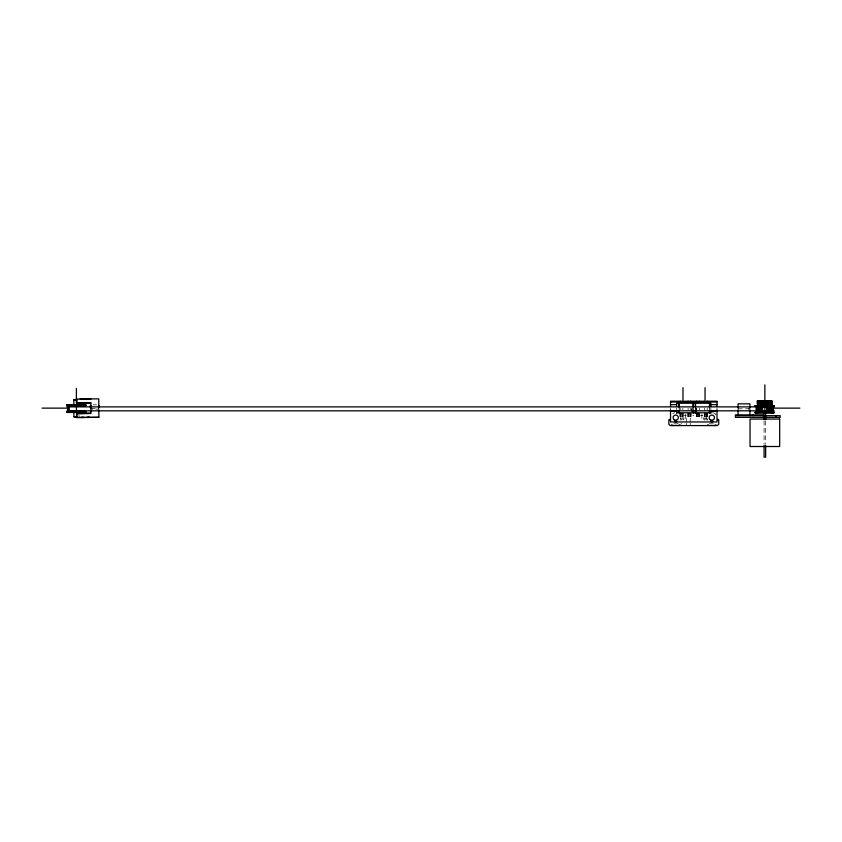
<?xml version="1.0" encoding="UTF-8"?>
<svg xmlns="http://www.w3.org/2000/svg" width="842" height="842" viewBox="0 0 842 842"><rect width="100%" height="100%" fill="white"/><g stroke="black" fill="none" stroke-linecap="round" stroke-linejoin="round"><path stroke-width="0.63" stroke-dasharray="4.21 3.16" d="M679.136 409.444L679.136 408.823M693.219 409.444L693.219 408.823M695.45 409.444L695.45 408.823M709.543 409.433L709.543 408.823M680.768 418.295L680.799 417.674M93.157 404.844L96.546 404.813M90.915 408.507L98.83 408.402L98.83 409.096L90.925 409.191L90.915 408.496L90.925 409.159M738.087 408.823L749.938 408.823M683.715 415.695L686.283 415.695M692.808 415.695L693.661 415.695M700.481 415.695L702.817 415.695M707.417 420.169A5.073 5.073 0 0 1 706.754 417.727L706.796 418.295M98.819 408.444L98.83 409.138M79.053 414.348L79.064 416.79M709.543 409.328L709.543 408.381M695.45 409.328L695.45 408.381M693.219 409.328L693.219 408.381M679.126 409.328L679.126 408.391M773.198 407.981L773.198 411.685M773.093 407.981L772.998 411.685M772.882 407.981L772.914 411.685M772.661 407.981L772.767 411.685M772.588 407.981L772.503 411.685M772.43 407.981L772.43 411.685M772.209 407.981L772.24 411.685M772.072 407.981L772.072 411.685M771.851 411.685L771.777 407.981L771.746 411.685M771.377 407.981L771.377 411.685M771.135 407.981L771.125 411.685M770.956 407.981L770.956 411.685M770.872 407.981L770.872 411.685M770.388 407.981L770.388 411.685M770.219 407.981L770.356 411.685M769.556 411.685L769.556 407.981L769.43 411.685M769.199 407.981L769.199 411.685M769.083 407.981L769.083 411.685M768.946 407.981L768.946 411.685M768.146 407.981L768.146 411.685M768.083 407.981L767.988 411.685M767.767 407.981L767.767 411.685M767.262 407.981L767.304 411.685M766.883 407.981L766.883 411.685M766.809 407.981L766.809 411.685M766.63 407.981L766.63 411.685M765.652 420.926L765.652 444.197M764.073 420.926L764.073 444.197M762.884 407.981L762.884 411.685M762.452 407.981L762.452 411.685M761.884 407.981L761.894 411.685M761.663 407.981L761.663 411.685M761.305 407.981L761.305 411.685M761.126 407.981L761.084 411.685M760.758 407.981L760.768 411.685M760.715 407.981L760.715 411.685M760.505 407.981L760.505 411.685M760.221 407.981L760.221 411.685M760.021 407.981L760.021 411.685M759.958 407.981L759.958 411.685M759.684 407.981L759.737 411.685M759.526 407.981L759.652 411.685M759.242 407.981L759.242 411.685M759.01 407.981L759.01 411.685M758.81 407.981L758.81 411.685M758.768 407.981L758.684 411.685M758.379 407.981L758.379 411.685M758.126 407.981L758.126 411.685M758.021 407.981L757.979 411.685M757.853 407.981L757.832 411.685M757.653 407.981L757.653 411.685M757.474 407.981L757.411 411.685L757.358 407.981M757.168 407.981L757.105 411.685M756.863 407.981L756.905 411.685M756.548 407.981L756.663 411.685M756.411 407.981L756.411 411.685M756.19 407.981L756.158 411.685M755.958 407.981L755.958 411.685M749.938 408.128L749.938 409.475M748.822 408.296L748.822 409.401M738.087 408.128L738.087 409.475M716.995 408.16L716.995 409.591M710.88 408.16L710.88 409.591M707.206 408.128L707.206 409.749M704.575 408.128L704.575 410.401M704.522 417.8L704.522 420.137M701.891 414.275L701.891 419.4M699.302 408.128L699.302 409.749M696.671 408.128L696.671 409.749M695.66 406.96L695.66 408.938M692.366 407.949L692.366 410.917M690.745 408.128L690.745 409.749M690.24 418.169L690.24 421.874M690.24 423.105L690.24 425.578M688.114 408.128L688.114 409.749M686.283 418.169L686.283 421.874M686.283 423.105L686.283 425.578M685.609 414.275L685.609 419.4M682.841 408.128L682.841 409.749M682.978 417.474L682.978 420.021M680.21 408.128L680.21 409.749M676.631 408.16L676.631 409.591M670.537 408.16L670.537 409.591M90.304 408.296L90.304 409.401M703.87 419.8A8.231 8.231 0 0 1 703.586 417.674M713.437 423.715A6.252 6.252 0 0 1 709.427 423.452M706.038 420.063A6.252 6.252 0 0 1 705.564 417.674M681.988 417.674A6.252 6.252 0 0 1 681.515 420.063M678.126 423.452A6.252 6.252 0 0 1 673.337 423.452M683.967 417.674A8.231 8.231 0 0 1 683.683 419.8M681.557 423.494A8.231 8.231 0 0 1 680.746 424.2M680.768 417.927A5.041 5.041 0 0 1 680.115 420.158M672.716 413.632A5.041 5.041 0 0 1 674.726 412.727M712.395 412.633A5.073 5.073 0 0 1 715.689 414.401A5.041 5.041 0 0 0 712.69 412.717M707.259 419.874A5.041 5.041 0 0 1 706.754 417.737M696.45 408.654L696.45 410.759L696.45 408.654M691.577 410.759L691.577 408.654L691.587 410.759M770.083 411.685L770.083 407.981L769.998 411.685M768.441 411.685L768.441 407.981L768.399 411.685"/><path stroke-width="1.26" d="M67.107 412.433L68.065 411.443L66.802 412.433L67.813 411.443L67.781 406.17L66.781 405.181L67.77 406.17L84.989 406.17L86 405.181L66.802 405.181L67.823 406.17L67.77 411.443L66.834 412.433L86 412.433L85.042 411.443L67.823 411.443L66.781 412.433L68.318 411.443L67.318 412.433M90.904 405.486L90.904 407.149M98.809 407.096L98.798 405.434M679.126 412.717L679.136 410.612M679.126 406.223L679.126 403.35M693.219 412.717L693.219 410.612M693.219 406.212L693.219 403.35M695.45 412.717L695.45 410.612M695.45 406.212L695.45 403.35M709.543 412.717L709.543 410.612M709.543 406.212L709.543 403.35M679.126 412.938L679.126 410.507M693.219 412.938L693.219 410.507M695.45 412.938L695.45 410.507M709.543 412.938L709.543 410.507M79.58 412.433L78.948 411.443M76.254 411.443L76.043 412.433L76.075 411.443M76.759 405.181L76.548 406.17M764.22 412.675L764.262 411.685M764.904 406.749L764.936 405.76M75.254 406.17L75.327 405.181M77.475 412.433L77.369 411.443M757.411 403.528L758.032 406.749M771.756 402.729L771.819 400.824L757.337 400.824L757.411 402.729M75.685 412.433L75.759 411.443M77.043 406.17L77.117 405.181M763.862 412.675L763.936 411.685M765.231 406.749L765.304 405.76M74.612 405.181L75.117 406.17M76.043 412.433L76.148 411.443M75.327 412.433L75.117 411.443M77.475 405.181L77.685 406.17M763.505 412.675L763.61 411.685M765.546 406.749L765.662 405.76M76.254 406.17L76.043 405.181M76.548 411.443L76.759 412.433M763.147 412.675L763.294 411.685M765.873 406.749L766.02 405.76M74.801 406.17L74.97 405.181L74.97 406.17M74.612 412.433L74.97 411.443M78.011 406.17L78.19 405.181M762.789 412.675L762.978 411.685M766.188 406.749L766.367 405.76M90.873 402.918L76.39 403.023L76.38 398.992M76.369 399.708L77.032 399.666M76.485 416.832L76.98 413.538L78.664 413.496M98.882 417.348L76.485 417.506L98.893 417.274L98.84 409.907M74.264 412.433L74.485 411.443M78.327 406.17L78.548 405.181M762.442 412.675L762.663 411.685M766.504 406.749L766.725 405.76M76.654 411.443L76.401 412.433L76.401 411.443M76.148 406.17L76.401 405.181L76.401 406.17M73.907 412.433L73.854 411.443M78.948 406.17L78.895 405.181M762.094 412.675L762.347 411.685M766.82 406.749L767.073 405.76M75.254 411.443L74.97 412.433L75.433 411.443M761.747 412.675L762.031 411.685M767.125 406.749L767.42 405.76M73.222 412.433L73.549 411.443M79.58 405.181L79.085 406.17M761.4 412.675L761.726 411.685M767.43 406.749L767.757 405.76M72.886 412.433L73.243 411.443M79.558 406.17L79.916 405.181M761.063 412.675L761.421 411.685M767.736 406.749L768.093 405.76M72.549 412.433L72.654 411.443M80.148 406.17L80.253 405.181M760.736 412.675L761.126 411.685M768.03 406.749L768.493 400.824M73.991 411.443L73.57 412.433L74.096 411.443M760.41 412.675L760.831 411.685M768.325 406.749L768.757 405.76M78.811 406.17L79.243 405.181L78.632 406.17M71.907 412.433L72.37 411.443M80.895 405.181L80.274 406.17M760.084 412.675L760.547 411.685M768.62 406.749L769.083 405.76M71.591 412.433L72.086 411.443M80.716 406.17L81.211 405.181M759.768 412.675L760.263 411.685M768.904 406.749L769.325 400.824M71.286 412.433L71.538 411.443M81.264 406.17L81.527 405.181M759.463 412.675L759.989 411.685M769.178 406.749L769.704 405.76M759.158 412.675L759.716 411.685M769.451 406.749L770.051 400.824M72.78 411.443L72.223 412.433L72.949 411.443M80.022 406.17L80.579 405.181L79.853 406.17M70.686 412.433L71.423 411.443M81.527 406.17L82.116 405.181M758.863 412.675L759.452 411.685M769.714 406.749L770.293 405.76M70.402 412.433L71.012 411.443M81.79 406.17L82.4 405.181M758.579 412.675L759.2 411.685M769.967 406.749L770.577 405.76M70.128 412.433L70.528 411.443M82.032 406.17L82.684 405.181M758.305 412.675L758.947 411.685M770.219 406.749L770.862 405.76M758.032 412.675L758.705 411.685M770.451 406.749L771.125 405.76M81.148 406.17L81.821 405.181L81 406.17M69.602 412.433L70.296 411.443M83.211 405.181L82.379 406.17M757.779 412.675L758.474 411.685M770.683 406.749L771.388 405.76M69.349 412.433L70.075 411.443M82.737 406.17L83.453 405.181M757.526 412.675L758.253 411.685M770.914 406.749L771.64 405.76M69.107 412.433L69.854 411.443L68.655 412.433L69.454 411.443L68.876 405.181L69.654 406.17L68.655 405.181M83.695 405.181L83.158 406.17M757.284 412.675L758.032 411.685M771.125 406.749L771.872 405.76L771.756 403.528M757.053 412.675L757.832 411.685M771.335 406.749L772.103 405.76M70.633 411.443L69.854 412.433L70.77 411.443M83.347 406.17L84.147 405.181M756.842 412.675L757.632 411.685M771.525 406.749L772.324 405.76M85.221 405.181L84.758 406.17L85.358 405.181L83.716 406.17L84.547 405.181M68.455 412.433L69.265 411.443M83.537 406.17L84.358 405.181M756.632 412.675L757.442 411.685M771.714 406.749L772.535 405.76M85.484 405.181L84.495 406.17L85.789 405.181M68.255 412.433L69.086 411.443M68.655 412.433L69.497 411.443M756.432 412.675L757.263 411.685M771.893 406.749L772.735 405.76M756.242 412.675L757.105 411.685M772.061 406.749L772.914 405.76M69.739 411.443L68.876 412.433L69.854 411.443M84.495 406.17L85.358 405.181M67.897 412.433L68.855 411.443M84.042 406.17L84.916 405.181M756.074 412.675L756.947 411.685M772.219 406.749L773.093 405.76M67.728 412.433L68.623 411.443M84.179 406.17L85.074 405.181M755.906 412.675L756.8 411.685M772.367 406.749L773.251 405.76M67.581 412.433L68.455 411.443M755.758 412.675L756.663 411.685M772.493 406.749L773.398 405.76M755.621 412.675L756.327 411.685M772.619 406.749L773.535 405.76M67.202 412.433L68.149 411.443M755.285 412.675L756.242 411.685L755.063 412.675L774.177 412.675L773.198 411.685L755.958 411.685L754.958 412.675M772.924 406.749L773.882 405.76M67.023 412.433L68.013 411.443M772.998 406.749L773.966 405.76L773.072 406.749L756 406.749L755.021 405.76L774.177 405.76L773.198 406.749L774.145 405.76M66.781 412.433L67.781 411.443L66.802 412.433L67.77 411.443L66.802 412.433L67.77 411.443L67.77 406.17L66.834 405.181L67.918 406.17L66.802 405.181L67.77 406.17L67.77 411.443L66.802 412.433L67.865 411.443M86 405.181L85.01 406.17L85.968 405.181M678.01 425.578L678.884 425.273A8.231 8.231 0 0 0 679.852 424.8M714.1 425.578L714.974 425.273A8.231 8.231 0 0 0 715.942 424.8M676.158 420.274L676.063 421.958M712.237 420.274L712.153 421.958M73.854 405.823L73.812 399.708L77.011 399.708M73.896 411.938L73.928 416.832L76.969 416.832M78.832 402.971L76.39 403.002M86.431 402.897L85.684 402.918L90.062 402.897M82.295 398.971C74.643 399.076 89.947 398.908 82.295 399.013M76.854 399.708L76.906 403.002M76.359 399.066L98.767 398.845L98.809 407.517M76.485 417.506L76.98 413.538M76.464 413.559L90.947 413.454L90.925 409.949M76.348 416.801L73.97 416.832M76.043 399.708L73.854 399.708M88.326 413.422C95.956 413.401 80.685 413.464 88.315 413.454M670.537 402.023L716.995 402.023M670.537 404.623L676.631 404.623M710.88 404.623L716.995 404.623M66.95 406.875L774.356 406.875M42.1 408.128L68.16 408.128M774.24 408.128L799.9 408.128M66.95 410.822L774.356 410.822M691.714 410.917L692.366 410.917M695.66 410.917L696.323 410.917M670.537 411.328L676.631 411.296M710.88 411.328L716.995 411.296M676.631 412.791L710.88 412.791M680.21 414.053L682.841 414.053M688.114 414.053L690.745 414.053M696.671 414.053L699.302 414.053M704.575 414.053L707.206 414.053M735.445 415.695L780.229 415.695L780.229 417.348L735.445 417.348L735.445 414.874L763.105 414.874L763.105 415.695M680.21 416.106L682.841 416.106M688.114 416.106L690.745 416.106M696.671 416.106L699.302 416.106M704.575 416.106L707.206 416.106M711.216 420.232L711.49 421.958M675.126 420.232L675.41 421.958M709.543 425.578L708.669 425.273A8.231 8.231 0 0 1 707.712 424.8M673.463 425.578L672.59 425.273A8.231 8.231 0 0 1 671.621 424.8M85.695 412.433L84.389 411.443L85.221 412.433M66.802 405.181L67.781 406.17M85.789 412.433L84.789 411.443L85.968 412.433M84.495 411.443L85.358 412.433M773.219 411.685L774.208 412.675L773.072 411.685M755.063 405.76L756.158 406.749L755.285 405.76M84.526 411.443L85.484 412.433M772.924 411.685L773.882 412.675M756.327 406.749L755.621 405.76M67.202 405.181L68.149 406.17M67.023 405.181L67.949 406.17M67.318 405.181L68.412 406.17M772.619 411.685L773.535 412.675M772.493 411.685L773.398 412.675M755.758 405.76L756.663 406.749M67.581 405.181L68.486 406.17M772.367 411.685L773.251 412.675M755.906 405.76L756.8 406.749M84.179 411.443L85.074 412.433M67.728 405.181L68.623 406.17M772.219 411.685L773.093 412.675M756.074 405.76L756.947 406.749M84.042 411.443L84.916 412.433M67.897 405.181L69.086 406.17L68.255 405.181M772.061 411.685L772.914 412.675M756.242 405.76L757.105 406.749M771.893 411.685L772.735 412.675M756.432 405.76L757.263 406.749M83.716 411.443L84.547 412.433M771.714 411.685L772.535 412.675M756.632 405.76L757.442 406.749M83.537 411.443L84.358 412.433M68.455 405.181L69.265 406.17M771.525 411.685L772.324 412.675M756.842 405.76L757.632 406.749M84.147 412.433L83.158 411.443M771.335 411.685L772.103 412.675M757.053 405.76L757.832 406.749M771.125 411.685L771.872 412.675M82.948 411.443L83.695 412.433M69.107 405.181L69.739 406.17M770.914 411.685L771.64 412.675M757.526 405.76L758.253 406.749M82.737 411.443L83.453 412.433M69.349 405.181L70.075 406.17M770.683 411.685L771.388 412.675M757.779 405.76L758.474 406.749M82.684 412.433L82.084 411.443L83.211 412.433M69.602 405.181L70.528 406.17M770.451 411.685L771.125 412.675M758.032 405.76L758.705 406.749M770.219 411.685L770.862 412.675M758.305 405.76L758.947 406.749M70.128 405.181L70.633 406.17M769.967 411.685L770.577 412.675M758.579 405.76L759.2 406.749M81.79 411.443L82.4 412.433M70.402 405.181L71.012 406.17M769.714 411.685L770.293 412.675M758.863 405.76L759.452 406.749M82.116 412.433L81.264 411.443M70.686 405.181L71.538 406.17M82.379 411.443L82.948 412.433L82.505 411.443M769.451 411.685L769.998 412.675M759.716 406.749L759.105 400.824M769.178 411.685L769.704 412.675M759.463 405.76L759.989 406.749M81.527 412.433L81.148 411.443M71.286 405.181L71.812 406.17M768.904 411.685L769.388 412.675M760.263 406.749L759.842 400.824M80.716 411.443L81.211 412.433M71.591 405.181L72.086 406.17M768.62 411.685L769.083 412.675M760.084 405.76L760.547 406.749M80.148 411.443L80.895 412.433M71.907 405.181L72.654 406.17M71.423 406.17L70.981 405.181L71.275 406.17M768.325 411.685L768.757 412.675M760.41 405.76L760.831 406.749M768.03 411.685L768.43 412.675M761.126 406.749L760.663 400.824M80.253 412.433L80.022 411.443M72.549 405.181L72.78 406.17M767.736 411.685L768.093 412.675M761.063 405.76L761.421 406.749M79.558 411.443L79.916 412.433M72.886 405.181L73.243 406.17M767.43 411.685L767.757 412.675M761.4 405.76L761.726 406.749M73.222 405.181L73.854 406.17M80.274 411.443L80.579 412.433L80.443 411.443M767.125 411.685L767.42 412.675M761.747 405.76L762.031 406.749M766.82 411.685L767.073 412.675M762.094 405.76L762.347 406.749M78.895 412.433L78.811 411.443M73.991 406.17L73.907 405.181L74.17 406.17M766.504 411.685L766.725 412.675M762.442 405.76L762.663 406.749M78.327 411.443L78.548 412.433M74.264 405.181L74.485 406.17M73.907 405.181L74.096 406.17M766.188 411.685L766.367 412.675M762.789 405.76L762.978 406.749M78.19 412.433L77.685 411.443M79.085 411.443L79.243 412.433L79.19 411.443M765.873 411.685L766.02 412.675M763.147 405.76L763.294 406.749M765.546 411.685L765.662 412.675M763.505 405.76L763.61 406.749M765.231 411.685L765.304 412.675M763.862 405.76L763.936 406.749M77.043 411.443L77.117 412.433M75.685 405.181L75.759 406.17M764.904 411.685L764.936 412.675M764.22 405.76L764.262 406.749M98.809 405.56L98.809 406.202M90.904 405.612L90.904 406.254M90.894 402.844L90.904 407.602M709.543 403.592L709.543 407.244M695.45 403.592L695.45 407.244M693.219 403.592L693.219 407.244M679.126 403.739L679.136 407.244M775.808 415.695L775.808 417.348M771.746 400.824L771.746 405.76M771.535 400.824L771.535 405.76M771.167 400.824L771.167 405.76M770.672 400.824L770.672 405.76M767.588 400.824L767.588 405.76M766.62 400.824L766.62 405.76M765.652 411.885L765.652 419.632M765.652 445.492L765.652 457.122L764.073 457.122L764.073 445.492M765.61 400.824L765.61 405.76M764.862 384.878L764.862 401.539M764.873 406.875L764.862 410.822M764.578 400.824L764.578 406.749M764.578 411.685L764.578 412.675M764.073 411.885L764.073 419.632M763.547 400.824L763.547 405.76M762.536 400.824L762.536 405.76M761.568 400.824L761.568 405.76M758.484 400.824L758.484 405.76M757.989 400.824L757.989 405.76M757.632 400.824L757.632 405.76M757.411 400.824L757.411 405.76M753.232 414.874L753.232 415.695M749.938 407.517L749.938 403.844L738.087 403.844L738.087 407.517M749.938 409.97L749.938 415.695M738.087 409.97L738.087 415.695M716.995 406.276L716.995 401.213L670.537 401.213L670.537 406.276M716.995 409.991L716.995 421.958L670.537 421.958L670.537 409.991M710.88 406.276L710.88 403.234L676.631 403.234L676.631 406.276M710.88 410.433L710.88 413.033M707.206 401.213L707.206 402.308M707.206 413.906L707.206 416.358M705.049 387.657L705.049 399.845M704.575 401.213L704.575 402.308M704.575 413.906L704.575 416.358M699.302 401.213L699.302 402.308M699.302 413.906L699.302 416.358M696.671 401.213L696.671 402.308M696.671 413.906L696.671 416.358M690.745 401.213L690.745 402.308M690.745 413.906L690.745 416.358M688.114 401.213L688.114 402.308M688.114 413.906L688.114 416.358M682.978 387.657L682.978 399.845M682.841 401.213L682.841 402.308M682.841 413.906L682.841 416.358M680.21 401.213L680.21 402.308M680.21 413.906L680.21 416.358M676.631 410.433L676.631 413.033M90.304 405.518L90.304 407.16M76.443 406.875L76.443 410.822M76.39 388.341L76.39 400.529M676.736 421.295A3.757 3.757 0 0 1 674.789 421.305M669.958 420.063A6.252 6.252 0 0 1 669.695 419.295L668.822 419.779L668.822 424.252L670.137 425.578L717.416 425.578L718.742 424.252L718.742 419.779L717.868 419.295A6.252 6.252 0 0 1 717.605 420.063M712.764 421.305A3.757 3.757 0 0 1 711.301 421.389M77.938 411.443L77.832 412.433L77.832 411.443M77.832 405.181L77.548 406.17L77.832 405.181M71.654 411.443L70.981 412.433L71.749 411.443M83.926 405.181L83.063 406.17L83.926 405.181M84.737 405.181L83.811 406.17L84.737 405.181M773.661 405.76L772.735 406.749L773.777 405.76M756 411.685L755.021 412.675L755.969 411.685M774.208 405.76L773.219 406.749L774.198 405.76M85.852 398.961L90.789 398.929L85.852 398.961M79.948 402.95L84.895 402.929L79.948 402.95M80.022 413.485L84.968 413.464L80.022 413.485M81.516 417.432L83.474 417.422L81.516 417.432M87.442 417.39L89.399 417.379L87.442 417.39M779.681 419.053L750.043 419.053L750.043 446.502L779.681 446.502L779.681 419.053M86 412.433L84.989 411.443L86 412.433M773.777 412.675L772.83 411.685L773.661 412.675M83.926 412.433L83.242 411.443L83.926 412.433M70.423 406.17L69.854 405.181L70.349 406.17M81.821 412.433L81.379 411.443L81.821 412.433M72.528 406.17L72.223 405.181L72.433 406.17M73.717 406.17L73.57 405.181L73.612 406.17M710.28 419.811A2.631 2.631 0 0 0 714.448 417.937A2.631 2.631 0 0 0 710.743 415.264A2.631 2.631 0 0 0 710.28 419.811M674.189 419.811A2.631 2.631 0 0 0 678.357 417.937A2.631 2.631 0 0 0 674.653 415.264A2.631 2.631 0 0 0 674.189 419.811"/></g></svg>
